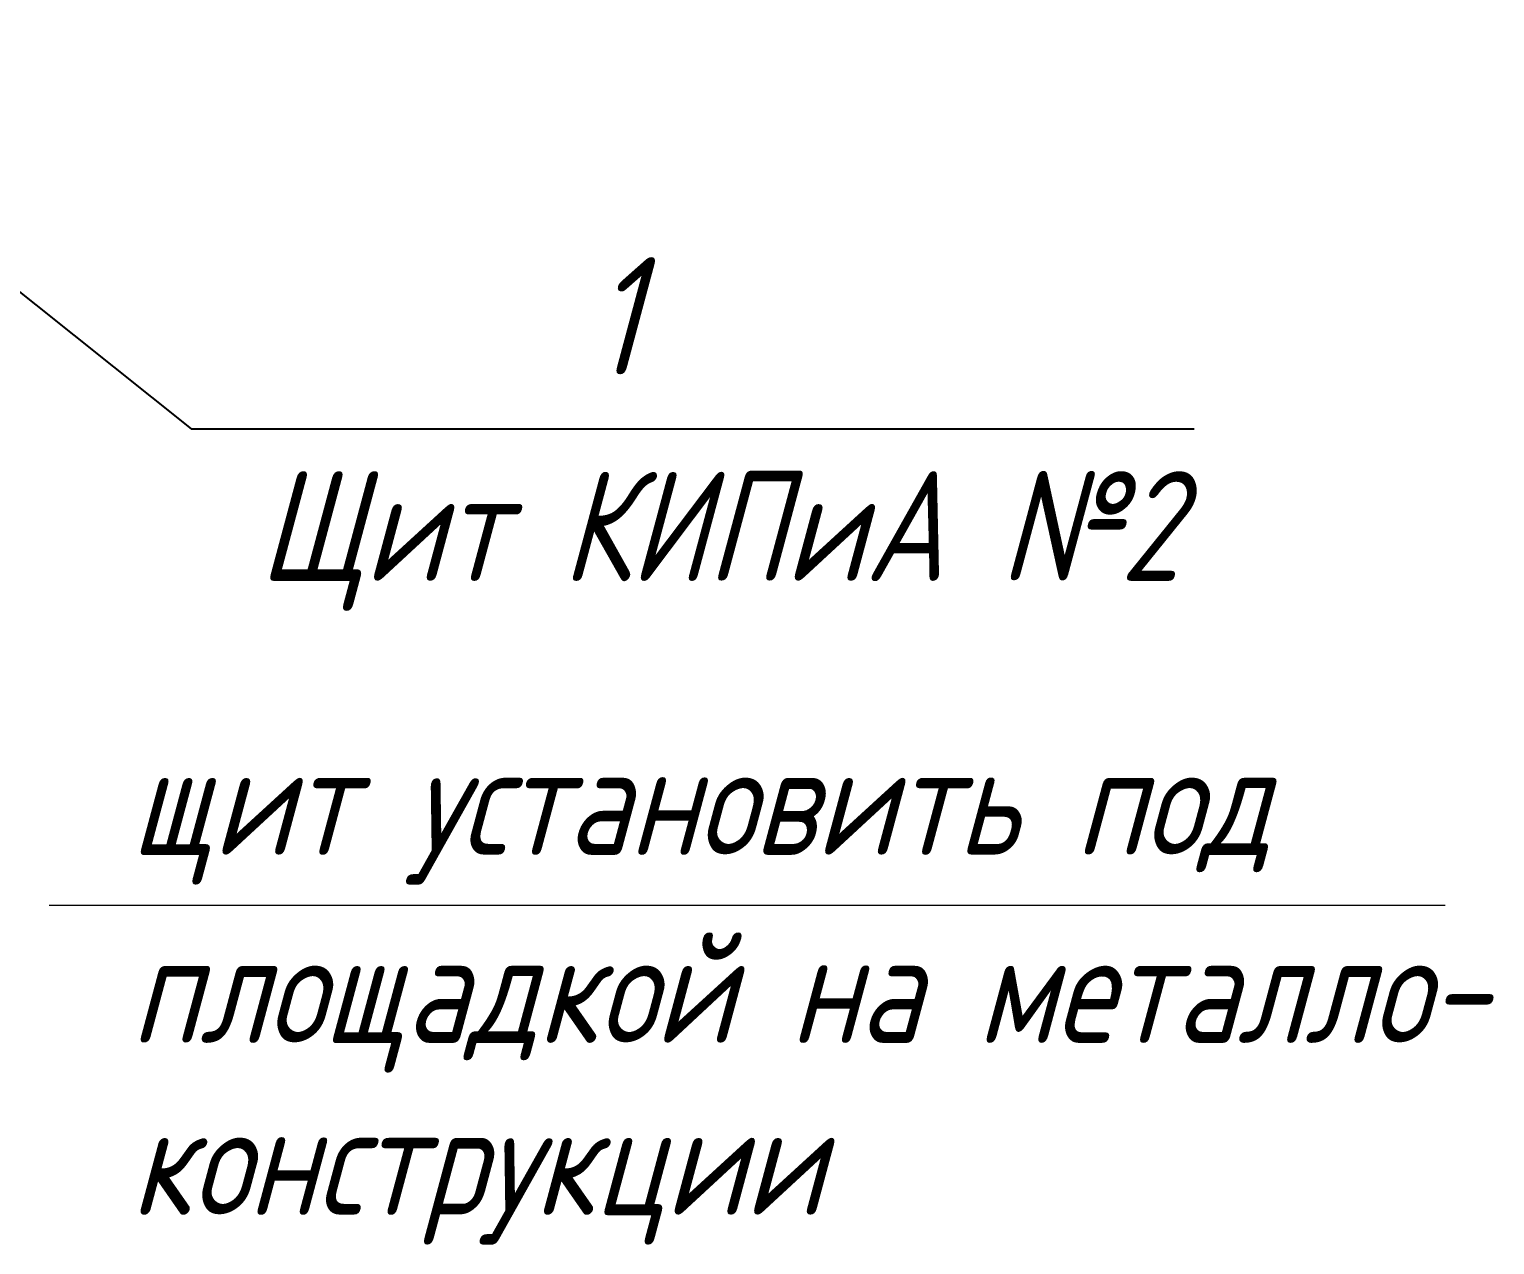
# Model space of a CAD drawing. Header units: millimetres. Extents: x 409 to 1826, y -2285 to 789.
# Drawn here: x 992.33 to 1039.08, y -179.03 to -140.25 of the extents above; entities that cross this region are included whole.
import ezdxf

# ---------------------------------------------------------------- set-up
doc = ezdxf.new("R2010")
doc.units = ezdxf.units.MM
for name, color, linetype, lineweight in [('7-тонкая-текст.-02', 4, 'Continuous', 30), ('7-тонкая.текст-02', 4, 'Continuous', 30), ('Тонкая - 018', 254, 'Continuous', 18)]:
    doc.layers.add(name, color=color, linetype=linetype, lineweight=lineweight)
doc.styles.add('GOST тип А', font='GOST_A.TTF', dxfattribs={"oblique": 15})
doc.styles.get("Standard").update_dxf_attribs({"font": 'GOST_A.TTF', "oblique": 15})

msp = doc.modelspace()

# ---------------------------------------------------------------- linework, layer by layer
for p, q in [((981.5, -140.25), (997.5, -153)), ((997.5, -153), (1029.5, -153))]:
    msp.add_line(p, q)
at = {"layer": 'Тонкая - 018', "color": 7, "ltscale": 0.15}
msp.add_line((992.966, -168.195), (1037.499, -168.195), dxfattribs=at)

# ---------------------------------------------------------------- texts
at = {"layer": '7-тонкая-текст.-02', "color": 7, "ltscale": 0.5, "style": 'GOST тип А', "oblique": 15}
msp.add_text('Щит КИПиА №2', height=3.5, dxfattribs=at).set_placement((999.648, -157.852))
at = {"layer": '7-тонкая-текст.-02', "color": 7, "lineweight": -3, "ltscale": 0.15, "style": 'GOST тип А', "oblique": 15}
for s, p in [('щит установить под', (995.569, -166.592)), ('площадкой на металло-', (995.569, -172.592)), ('конструкции', (995.569, -178.079))]:
    msp.add_text(s, height=3.5, dxfattribs=at).set_placement(p)
at = {"layer": '7-тонкая.текст-02', "color": 7, "oblique": 15}
msp.add_text('1', height=3.75, dxfattribs=at).set_placement((1010.253, -151.27))

doc.saveas('drawing.dxf')
